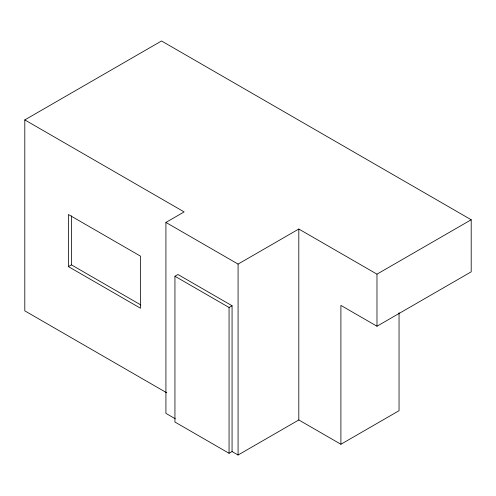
<?xml version="1.0" encoding="UTF-8"?>
<svg xmlns="http://www.w3.org/2000/svg" width="496" height="496" viewBox="0 0 496 496"><rect width="100%" height="100%" fill="white"/><g stroke="black" fill="none" stroke-linecap="round" stroke-linejoin="round"><path stroke-width="0.74" d="M166.737 392.801L24.8 310.856L24.8 119.914L161.535 40.976L471.2 219.759L471.2 271.833L376.979 326.232L340.901 305.4L340.901 444.267L298.809 419.963L238.08 455.024L232.066 451.552L229.059 453.288L174.945 422.046L174.945 276.241L177.952 274.505L232.066 305.747L232.066 451.552M68.392 266.588L140.548 308.252L140.548 256.178L68.392 214.514L68.392 266.588L71.399 264.852L140.883 304.972M175.274 418.767L165.924 413.366L165.924 222.431L184.14 211.91L24.8 119.914M165.924 222.431L238.08 264.089L298.809 229.028L376.979 274.158L471.2 219.759M174.945 276.241L229.059 307.483L232.066 305.747M340.901 444.267L399.044 410.694L399.044 312.722M376.979 274.158L376.979 326.232M298.809 229.028L298.809 419.963M238.08 264.089L238.08 455.024M229.059 307.483L229.059 453.288M71.399 215.847L71.399 264.852"/></g></svg>
